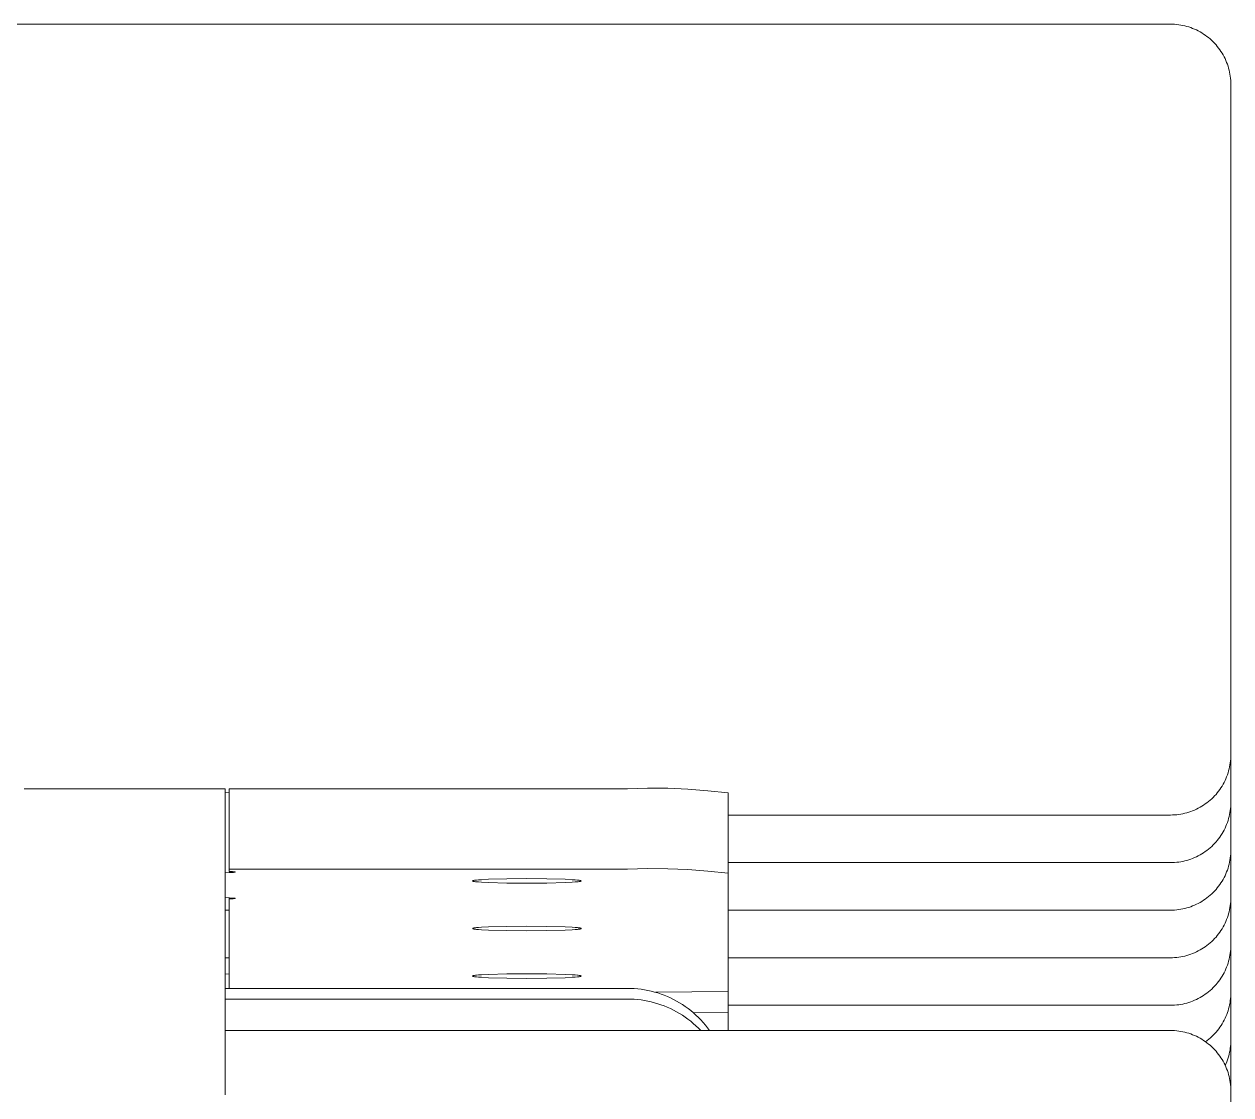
# Model space of a CAD drawing. Header units: millimetres. Extents: x -213 to 4577, y -424 to 2634.
# Drawn here: x 1879.2 to 1939.2, y 2581 to 2634.2 of the extents above; entities that cross this region are included whole.
import ezdxf

# ---------------------------------------------------------------- set-up
doc = ezdxf.new("R2010")
doc.units = ezdxf.units.MM
doc.layers.add('ZANO_R', color=7, linetype='Continuous', lineweight=0)

msp = doc.modelspace()

# ---------------------------------------------------------------- linework, layer by layer
at = {"layer": 'ZANO_R'}
for p, q in [((142.172, 2634.215), (1936.172, 2634.215)), ((1936.172, 2634.215), (1936.274, 2634.213)), ((1936.274, 2634.213), (1936.377, 2634.208)), ((1936.377, 2634.208), (1936.479, 2634.199)), ((1936.479, 2634.199), (1936.58, 2634.187)), ((1936.58, 2634.187), (1936.682, 2634.171)), ((1936.682, 2634.171), (1936.782, 2634.152)), ((1936.782, 2634.152), (1936.882, 2634.129)), ((1936.882, 2634.129), (1936.981, 2634.103)), ((1936.981, 2634.103), (1937.079, 2634.074)), ((1937.079, 2634.074), (1937.176, 2634.041)), ((1937.176, 2634.041), (1937.272, 2634.005)), ((1937.272, 2634.005), (1937.367, 2633.966)), ((1937.367, 2633.966), (1937.46, 2633.924)), ((1937.46, 2633.924), (1937.552, 2633.878)), ((1937.552, 2633.878), (1937.642, 2633.83)), ((1937.642, 2633.83), (1937.731, 2633.778)), ((1937.731, 2633.778), (1937.817, 2633.723)), ((1937.817, 2633.723), (1937.902, 2633.665)), ((1937.902, 2633.665), (1937.985, 2633.605)), ((1937.985, 2633.605), (1938.065, 2633.542)), ((1938.065, 2633.542), (1938.143, 2633.476)), ((1938.143, 2633.476), (1938.219, 2633.407)), ((1938.219, 2633.407), (1938.293, 2633.336)), ((1938.293, 2633.336), (1938.364, 2633.262)), ((1938.364, 2633.262), (1938.433, 2633.186)), ((1938.433, 2633.186), (1938.499, 2633.108)), ((1938.499, 2633.108), (1938.562, 2633.027)), ((1938.562, 2633.027), (1938.623, 2632.945)), ((1938.623, 2632.945), (1938.68, 2632.86)), ((1938.68, 2632.86), (1938.735, 2632.773)), ((1938.735, 2632.773), (1938.787, 2632.685)), ((1938.787, 2632.685), (1938.835, 2632.595)), ((1938.835, 2632.595), (1938.881, 2632.503)), ((1938.881, 2632.503), (1938.923, 2632.41)), ((1938.923, 2632.41), (1938.963, 2632.315)), ((1938.963, 2632.315), (1938.999, 2632.219)), ((1938.999, 2632.219), (1939.031, 2632.122)), ((1939.031, 2632.122), (1939.061, 2632.024)), ((1939.061, 2632.024), (1939.087, 2631.925)), ((1939.087, 2631.925), (1939.109, 2631.825)), ((1939.109, 2631.825), (1939.128, 2631.724)), ((1939.128, 2631.724), (1939.144, 2631.623)), ((1939.144, 2631.623), (1939.156, 2631.521)), ((1939.156, 2631.521), (1939.165, 2631.419)), ((1939.165, 2631.419), (1939.17, 2631.317)), ((1939.17, 2631.317), (1939.172, 2631.215)), ((1939.172, 2599.243), (1939.172, 2631.215)), ((1939.172, 2597.892), (1939.172, 2599.243)), ((1939.17, 2597.789), (1939.165, 2597.687)), ((1939.172, 2597.892), (1939.17, 2597.789)), ((1939.172, 2596.878), (1939.172, 2597.892)), ((1939.087, 2597.182), (1939.061, 2597.082)), ((1939.109, 2597.281), (1939.087, 2597.182)), ((1939.128, 2597.382), (1939.109, 2597.281)), ((1939.144, 2597.483), (1939.128, 2597.382)), ((1939.156, 2597.585), (1939.144, 2597.483)), ((1939.165, 2597.687), (1939.156, 2597.585)), ((1938.881, 2596.603), (1938.835, 2596.512)), ((1938.923, 2596.697), (1938.881, 2596.603)), ((1938.963, 2596.791), (1938.923, 2596.697)), ((1938.999, 2596.887), (1938.963, 2596.791)), ((1939.031, 2596.984), (1938.999, 2596.887)), ((1939.061, 2597.082), (1939.031, 2596.984)), ((1939.172, 2595.527), (1939.172, 2596.878)), ((1879.172, 2596.199), (1889.172, 2596.199)), ((1889.172, 2596.199), (1889.172, 2583.594)), ((1889.372, 2596.026), (1889.172, 2596.02)), ((1909.172, 2596.203), (1889.372, 2596.203)), ((1889.372, 2596.203), (1889.372, 2592.207)), ((1910.174, 2596.229), (1909.172, 2596.203)), ((1911.176, 2596.22), (1910.174, 2596.229)), ((1912.177, 2596.178), (1911.176, 2596.22)), ((1913.176, 2596.102), (1912.177, 2596.178)), ((1914.172, 2595.992), (1913.176, 2596.102)), ((1914.172, 2591.996), (1914.172, 2595.992)), ((1938.499, 2595.999), (1938.433, 2595.92)), ((1938.562, 2596.079), (1938.499, 2595.999)), ((1938.623, 2596.162), (1938.562, 2596.079)), ((1938.68, 2596.246), (1938.623, 2596.162)), ((1938.735, 2596.333), (1938.68, 2596.246)), ((1938.787, 2596.421), (1938.735, 2596.333)), ((1938.835, 2596.512), (1938.787, 2596.421)), ((1937.817, 2595.383), (1937.731, 2595.329)), ((1937.902, 2595.441), (1937.817, 2595.383)), ((1937.985, 2595.501), (1937.902, 2595.441)), ((1938.065, 2595.565), (1937.985, 2595.501)), ((1938.143, 2595.631), (1938.065, 2595.565)), ((1938.219, 2595.699), (1938.143, 2595.631)), ((1938.293, 2595.77), (1938.219, 2595.699)), ((1938.364, 2595.844), (1938.293, 2595.77)), ((1938.433, 2595.92), (1938.364, 2595.844)), ((1939.17, 2595.425), (1939.165, 2595.322)), ((1939.172, 2595.527), (1939.17, 2595.425)), ((1939.172, 2594.514), (1939.172, 2595.527)), ((1936.172, 2594.892), (1914.172, 2594.892)), ((1936.274, 2594.894), (1936.172, 2594.892)), ((1936.377, 2594.899), (1936.274, 2594.894)), ((1936.479, 2594.908), (1936.377, 2594.899)), ((1936.58, 2594.92), (1936.479, 2594.908)), ((1936.682, 2594.935), (1936.58, 2594.92)), ((1936.782, 2594.955), (1936.682, 2594.935)), ((1936.882, 2594.977), (1936.782, 2594.955)), ((1936.981, 2595.003), (1936.882, 2594.977)), ((1937.079, 2595.032), (1936.981, 2595.003)), ((1937.176, 2595.065), (1937.079, 2595.032)), ((1937.272, 2595.101), (1937.176, 2595.065)), ((1937.367, 2595.14), (1937.272, 2595.101)), ((1937.46, 2595.183), (1937.367, 2595.14)), ((1937.552, 2595.228), (1937.46, 2595.183)), ((1937.642, 2595.277), (1937.552, 2595.228)), ((1937.731, 2595.329), (1937.642, 2595.277)), ((1939.087, 2594.817), (1939.061, 2594.718)), ((1939.109, 2594.917), (1939.087, 2594.817)), ((1939.128, 2595.017), (1939.109, 2594.917)), ((1939.144, 2595.119), (1939.128, 2595.017)), ((1939.156, 2595.22), (1939.144, 2595.119)), ((1939.165, 2595.322), (1939.156, 2595.22)), ((1938.835, 2594.147), (1938.787, 2594.057)), ((1938.881, 2594.239), (1938.835, 2594.147)), ((1938.923, 2594.332), (1938.881, 2594.239)), ((1938.963, 2594.426), (1938.923, 2594.332)), ((1938.999, 2594.522), (1938.963, 2594.426)), ((1939.031, 2594.62), (1938.999, 2594.522)), ((1939.061, 2594.718), (1939.031, 2594.62)), ((1939.172, 2593.162), (1939.172, 2594.514)), ((1938.433, 2593.555), (1938.364, 2593.479)), ((1938.499, 2593.634), (1938.433, 2593.555)), ((1938.562, 2593.714), (1938.499, 2593.634)), ((1938.623, 2593.797), (1938.562, 2593.714)), ((1938.68, 2593.882), (1938.623, 2593.797)), ((1938.735, 2593.968), (1938.68, 2593.882)), ((1938.787, 2594.057), (1938.735, 2593.968)), ((1937.731, 2592.964), (1937.642, 2592.912)), ((1937.817, 2593.019), (1937.731, 2592.964)), ((1937.902, 2593.076), (1937.817, 2593.019)), ((1937.985, 2593.137), (1937.902, 2593.076)), ((1938.065, 2593.2), (1937.985, 2593.137)), ((1938.143, 2593.266), (1938.065, 2593.2)), ((1938.219, 2593.335), (1938.143, 2593.266)), ((1938.293, 2593.406), (1938.219, 2593.335)), ((1938.364, 2593.479), (1938.293, 2593.406)), ((1939.165, 2592.958), (1939.156, 2592.856)), ((1939.17, 2593.06), (1939.165, 2592.958)), ((1939.172, 2593.162), (1939.17, 2593.06)), ((1939.172, 2592.149), (1939.172, 2593.162)), ((1936.172, 2592.527), (1914.172, 2592.527)), ((1936.274, 2592.529), (1936.172, 2592.527)), ((1936.377, 2592.534), (1936.274, 2592.529)), ((1936.479, 2592.543), (1936.377, 2592.534)), ((1936.58, 2592.555), (1936.479, 2592.543)), ((1936.682, 2592.571), (1936.58, 2592.555)), ((1936.782, 2592.59), (1936.682, 2592.571)), ((1936.882, 2592.612), (1936.782, 2592.59)), ((1936.981, 2592.638), (1936.882, 2592.612)), ((1937.079, 2592.668), (1936.981, 2592.638)), ((1937.176, 2592.7), (1937.079, 2592.668)), ((1937.272, 2592.736), (1937.176, 2592.7)), ((1937.367, 2592.775), (1937.272, 2592.736)), ((1937.46, 2592.818), (1937.367, 2592.775)), ((1937.552, 2592.863), (1937.46, 2592.818)), ((1937.642, 2592.912), (1937.552, 2592.863)), ((1939.061, 2592.353), (1939.031, 2592.255)), ((1939.087, 2592.452), (1939.061, 2592.353)), ((1939.109, 2592.552), (1939.087, 2592.452)), ((1939.128, 2592.653), (1939.109, 2592.552)), ((1939.144, 2592.754), (1939.128, 2592.653)), ((1939.156, 2592.856), (1939.144, 2592.754)), ((1889.372, 2592.03), (1889.172, 2592.023)), ((1909.172, 2592.207), (1889.372, 2592.207)), ((1889.372, 2592.207), (1889.372, 2592.089)), ((1889.372, 2592.089), (1889.539, 2592.08)), ((1889.539, 2592.039), (1889.372, 2592.03)), ((1889.539, 2592.08), (1889.582, 2592.076)), ((1889.582, 2592.043), (1889.539, 2592.039)), ((1889.582, 2592.076), (1889.618, 2592.072)), ((1889.618, 2592.047), (1889.582, 2592.043)), ((1889.618, 2592.072), (1889.632, 2592.07)), ((1889.632, 2592.049), (1889.618, 2592.047)), ((1889.632, 2592.07), (1889.638, 2592.069)), ((1889.638, 2592.05), (1889.632, 2592.049)), ((1889.638, 2592.069), (1889.644, 2592.068)), ((1889.644, 2592.051), (1889.638, 2592.05)), ((1889.644, 2592.068), (1889.648, 2592.067)), ((1889.648, 2592.052), (1889.644, 2592.051)), ((1889.648, 2592.067), (1889.651, 2592.067)), ((1889.651, 2592.052), (1889.648, 2592.052)), ((1889.651, 2592.067), (1889.653, 2592.066)), ((1889.653, 2592.053), (1889.651, 2592.052)), ((1889.653, 2592.066), (1889.655, 2592.065)), ((1889.655, 2592.054), (1889.653, 2592.053)), ((1889.655, 2592.065), (1889.656, 2592.065)), ((1889.656, 2592.054), (1889.655, 2592.054)), ((1889.656, 2592.065), (1889.658, 2592.064)), ((1889.658, 2592.055), (1889.656, 2592.054)), ((1889.658, 2592.064), (1889.659, 2592.064)), ((1889.659, 2592.055), (1889.658, 2592.055)), ((1889.659, 2592.064), (1889.659, 2592.064)), ((1889.659, 2592.064), (1889.66, 2592.064)), ((1889.66, 2592.055), (1889.659, 2592.055)), ((1889.659, 2592.055), (1889.659, 2592.055)), ((1889.66, 2592.064), (1889.661, 2592.063)), ((1889.661, 2592.056), (1889.66, 2592.055)), ((1889.661, 2592.063), (1889.661, 2592.063)), ((1889.661, 2592.063), (1889.662, 2592.063)), ((1889.662, 2592.056), (1889.661, 2592.056)), ((1889.661, 2592.056), (1889.661, 2592.056)), ((1889.662, 2592.063), (1889.662, 2592.063)), ((1889.662, 2592.063), (1889.663, 2592.062)), ((1889.663, 2592.057), (1889.662, 2592.057)), ((1889.662, 2592.057), (1889.662, 2592.056)), ((1889.663, 2592.062), (1889.663, 2592.062)), ((1889.663, 2592.062), (1889.663, 2592.062)), ((1889.663, 2592.062), (1889.664, 2592.061)), ((1889.664, 2592.058), (1889.663, 2592.057)), ((1889.663, 2592.057), (1889.663, 2592.057)), ((1889.663, 2592.057), (1889.663, 2592.057)), ((1889.664, 2592.061), (1889.664, 2592.061)), ((1889.664, 2592.061), (1889.664, 2592.061)), ((1889.664, 2592.061), (1889.664, 2592.061)), ((1889.664, 2592.061), (1889.665, 2592.06)), ((1889.665, 2592.059), (1889.664, 2592.058)), ((1889.664, 2592.058), (1889.664, 2592.058)), ((1889.664, 2592.058), (1889.664, 2592.058)), ((1889.664, 2592.058), (1889.664, 2592.058)), ((1889.665, 2592.06), (1889.665, 2592.06)), ((1889.665, 2592.06), (1889.665, 2592.06)), ((1889.665, 2592.06), (1889.665, 2592.06)), ((1889.665, 2592.06), (1889.665, 2592.059)), ((1889.665, 2592.059), (1889.665, 2592.059)), ((1889.665, 2592.059), (1889.665, 2592.059)), ((1910.174, 2592.232), (1909.172, 2592.207)), ((1911.176, 2592.224), (1910.174, 2592.232)), ((1912.177, 2592.181), (1911.176, 2592.224)), ((1913.176, 2592.105), (1912.177, 2592.181)), ((1914.172, 2591.996), (1913.176, 2592.105)), ((1914.172, 2586.115), (1914.172, 2591.996)), ((1938.835, 2591.782), (1938.787, 2591.692)), ((1938.881, 2591.874), (1938.835, 2591.782)), ((1938.923, 2591.967), (1938.881, 2591.874)), ((1938.963, 2592.062), (1938.923, 2591.967)), ((1938.999, 2592.158), (1938.963, 2592.062)), ((1939.031, 2592.255), (1938.999, 2592.158)), ((1939.172, 2590.798), (1939.172, 2592.149)), ((1901.472, 2591.617), (1901.472, 2591.618)), ((1901.472, 2591.618), (1901.473, 2591.618)), ((1901.472, 2591.616), (1901.472, 2591.617)), ((1901.472, 2591.615), (1901.472, 2591.616)), ((1901.472, 2591.616), (1901.472, 2591.616)), ((1901.472, 2591.614), (1901.472, 2591.615)), ((1901.472, 2591.615), (1901.472, 2591.615)), ((1901.473, 2591.613), (1901.472, 2591.614)), ((1901.473, 2591.619), (1901.473, 2591.62)), ((1901.473, 2591.62), (1901.474, 2591.62)), ((1901.473, 2591.618), (1901.473, 2591.619)), ((1901.473, 2591.612), (1901.473, 2591.613)), ((1901.473, 2591.613), (1901.473, 2591.613)), ((1901.474, 2591.611), (1901.473, 2591.612)), ((1901.474, 2591.62), (1901.475, 2591.621)), ((1901.475, 2591.611), (1901.474, 2591.611)), ((1901.475, 2591.621), (1901.475, 2591.622)), ((1901.475, 2591.622), (1901.476, 2591.622)), ((1901.475, 2591.61), (1901.475, 2591.611)), ((1901.476, 2591.609), (1901.475, 2591.61)), ((1901.476, 2591.622), (1901.477, 2591.623)), ((1901.477, 2591.609), (1901.476, 2591.609)), ((1901.477, 2591.623), (1901.478, 2591.623)), ((1901.478, 2591.608), (1901.477, 2591.609)), ((1901.478, 2591.623), (1901.479, 2591.624)), ((1901.479, 2591.608), (1901.478, 2591.608)), ((1901.479, 2591.624), (1901.48, 2591.625)), ((1901.48, 2591.607), (1901.479, 2591.608)), ((1901.48, 2591.625), (1901.481, 2591.625)), ((1901.481, 2591.606), (1901.48, 2591.607)), ((1901.481, 2591.625), (1901.483, 2591.626)), ((1901.483, 2591.606), (1901.481, 2591.606)), ((1901.483, 2591.626), (1901.484, 2591.627)), ((1901.484, 2591.605), (1901.483, 2591.606)), ((1901.484, 2591.627), (1901.486, 2591.627)), ((1901.486, 2591.604), (1901.484, 2591.605)), ((1901.486, 2591.627), (1901.487, 2591.628)), ((1901.487, 2591.604), (1901.486, 2591.604)), ((1901.487, 2591.628), (1901.489, 2591.629)), ((1901.489, 2591.603), (1901.487, 2591.604)), ((1901.489, 2591.629), (1901.493, 2591.63)), ((1901.493, 2591.602), (1901.489, 2591.603)), ((1901.493, 2591.63), (1901.497, 2591.631)), ((1901.497, 2591.6), (1901.493, 2591.602)), ((1901.497, 2591.631), (1901.501, 2591.633)), ((1901.501, 2591.599), (1901.497, 2591.6)), ((1901.501, 2591.633), (1901.506, 2591.634)), ((1901.506, 2591.598), (1901.501, 2591.599)), ((1901.506, 2591.634), (1901.517, 2591.637)), ((1901.517, 2591.595), (1901.506, 2591.598)), ((1901.517, 2591.637), (1901.529, 2591.639)), ((1901.529, 2591.592), (1901.517, 2591.595)), ((1901.529, 2591.639), (1901.543, 2591.642)), ((1901.543, 2591.59), (1901.529, 2591.592)), ((1901.543, 2591.642), (1901.576, 2591.647)), ((1901.576, 2591.584), (1901.543, 2591.59)), ((1901.576, 2591.647), (1901.615, 2591.653)), ((1901.615, 2591.579), (1901.576, 2591.584)), ((1901.615, 2591.653), (1901.661, 2591.658)), ((1901.661, 2591.574), (1901.615, 2591.579)), ((1901.661, 2591.658), (1901.773, 2591.668)), ((1901.773, 2591.563), (1901.661, 2591.574)), ((1901.773, 2591.668), (1901.912, 2591.678)), ((1901.912, 2591.553), (1901.773, 2591.563)), ((1901.912, 2591.678), (1902.263, 2591.696)), ((1902.263, 2591.535), (1901.912, 2591.553)), ((1902.263, 2591.696), (1903.178, 2591.722)), ((1903.178, 2591.51), (1902.263, 2591.535)), ((1903.178, 2591.722), (1904.172, 2591.73)), ((1904.172, 2591.502), (1903.178, 2591.51)), ((1904.172, 2591.73), (1905.166, 2591.722)), ((1905.166, 2591.51), (1904.172, 2591.502)), ((1905.166, 2591.722), (1906.081, 2591.696)), ((1906.081, 2591.535), (1905.166, 2591.51)), ((1906.081, 2591.696), (1906.432, 2591.678)), ((1906.432, 2591.553), (1906.081, 2591.535)), ((1906.432, 2591.678), (1906.57, 2591.668)), ((1906.57, 2591.563), (1906.432, 2591.553)), ((1906.57, 2591.668), (1906.682, 2591.658)), ((1906.682, 2591.574), (1906.57, 2591.563)), ((1906.682, 2591.658), (1906.728, 2591.653)), ((1906.728, 2591.579), (1906.682, 2591.574)), ((1906.728, 2591.653), (1906.768, 2591.647)), ((1906.768, 2591.584), (1906.728, 2591.579)), ((1906.768, 2591.647), (1906.8, 2591.642)), ((1906.8, 2591.59), (1906.768, 2591.584)), ((1906.8, 2591.642), (1906.814, 2591.639)), ((1906.814, 2591.592), (1906.8, 2591.59)), ((1906.814, 2591.639), (1906.827, 2591.637)), ((1906.827, 2591.595), (1906.814, 2591.592)), ((1906.827, 2591.637), (1906.838, 2591.634)), ((1906.838, 2591.598), (1906.827, 2591.595)), ((1906.838, 2591.634), (1906.842, 2591.633)), ((1906.842, 2591.599), (1906.838, 2591.598)), ((1906.842, 2591.633), (1906.847, 2591.631)), ((1906.847, 2591.6), (1906.842, 2591.599)), ((1906.847, 2591.631), (1906.851, 2591.63)), ((1906.851, 2591.602), (1906.847, 2591.6)), ((1906.851, 2591.63), (1906.855, 2591.629)), ((1906.855, 2591.603), (1906.851, 2591.602)), ((1906.855, 2591.629), (1906.856, 2591.628)), ((1906.856, 2591.604), (1906.855, 2591.603)), ((1906.856, 2591.628), (1906.858, 2591.627)), ((1906.858, 2591.604), (1906.856, 2591.604)), ((1906.858, 2591.627), (1906.859, 2591.627)), ((1906.859, 2591.605), (1906.858, 2591.604)), ((1906.859, 2591.627), (1906.861, 2591.626)), ((1906.861, 2591.606), (1906.859, 2591.605)), ((1906.861, 2591.626), (1906.862, 2591.625)), ((1906.862, 2591.606), (1906.861, 2591.606)), ((1906.862, 2591.625), (1906.864, 2591.625)), ((1906.864, 2591.607), (1906.862, 2591.606)), ((1906.864, 2591.625), (1906.865, 2591.624)), ((1906.865, 2591.608), (1906.864, 2591.607)), ((1906.865, 2591.624), (1906.866, 2591.623)), ((1906.866, 2591.608), (1906.865, 2591.608)), ((1906.866, 2591.623), (1906.867, 2591.623)), ((1906.867, 2591.609), (1906.866, 2591.608)), ((1906.867, 2591.623), (1906.868, 2591.622)), ((1906.868, 2591.609), (1906.867, 2591.609)), ((1906.868, 2591.622), (1906.868, 2591.622)), ((1906.868, 2591.622), (1906.869, 2591.621)), ((1906.869, 2591.611), (1906.868, 2591.61)), ((1906.868, 2591.61), (1906.868, 2591.609)), ((1906.869, 2591.621), (1906.87, 2591.62)), ((1906.87, 2591.611), (1906.869, 2591.611)), ((1906.87, 2591.62), (1906.87, 2591.62)), ((1906.87, 2591.62), (1906.871, 2591.619)), ((1906.871, 2591.613), (1906.87, 2591.612)), ((1906.87, 2591.612), (1906.87, 2591.611)), ((1906.871, 2591.619), (1906.871, 2591.618)), ((1906.871, 2591.618), (1906.871, 2591.618)), ((1906.871, 2591.618), (1906.872, 2591.617)), ((1906.872, 2591.615), (1906.871, 2591.614)), ((1906.871, 2591.614), (1906.871, 2591.613)), ((1906.871, 2591.613), (1906.871, 2591.613)), ((1906.872, 2591.617), (1906.872, 2591.616)), ((1906.872, 2591.616), (1906.872, 2591.616)), ((1906.872, 2591.616), (1906.872, 2591.615)), ((1906.872, 2591.615), (1906.872, 2591.615)), ((1938.433, 2591.191), (1938.364, 2591.115)), ((1938.499, 2591.269), (1938.433, 2591.191)), ((1938.562, 2591.35), (1938.499, 2591.269)), ((1938.623, 2591.432), (1938.562, 2591.35)), ((1938.68, 2591.517), (1938.623, 2591.432)), ((1938.735, 2591.604), (1938.68, 2591.517)), ((1938.787, 2591.692), (1938.735, 2591.604)), ((1889.172, 2590.786), (1889.38, 2590.78)), ((1889.372, 2590.72), (1889.372, 2590.78)), ((1889.465, 2590.725), (1889.372, 2590.72)), ((1889.372, 2590.72), (1889.372, 2586.275)), ((1889.38, 2590.78), (1889.589, 2590.766)), ((1889.544, 2590.73), (1889.465, 2590.725)), ((1889.577, 2590.733), (1889.544, 2590.73)), ((1889.605, 2590.735), (1889.577, 2590.733)), ((1889.589, 2590.766), (1889.613, 2590.763)), ((1889.628, 2590.739), (1889.605, 2590.735)), ((1889.613, 2590.763), (1889.624, 2590.762)), ((1889.624, 2590.762), (1889.633, 2590.76)), ((1889.637, 2590.74), (1889.628, 2590.739)), ((1889.633, 2590.76), (1889.642, 2590.759)), ((1889.646, 2590.742), (1889.637, 2590.74)), ((1889.642, 2590.759), (1889.645, 2590.758)), ((1889.645, 2590.758), (1889.649, 2590.757)), ((1889.649, 2590.742), (1889.646, 2590.742)), ((1889.649, 2590.757), (1889.652, 2590.757)), ((1889.652, 2590.743), (1889.649, 2590.742)), ((1889.652, 2590.757), (1889.655, 2590.756)), ((1889.655, 2590.744), (1889.652, 2590.743)), ((1889.655, 2590.756), (1889.656, 2590.755)), ((1889.656, 2590.744), (1889.655, 2590.744)), ((1889.656, 2590.755), (1889.657, 2590.755)), ((1889.657, 2590.745), (1889.656, 2590.744)), ((1889.657, 2590.755), (1889.658, 2590.755)), ((1889.659, 2590.745), (1889.657, 2590.745)), ((1889.658, 2590.755), (1889.659, 2590.754)), ((1889.659, 2590.754), (1889.66, 2590.754)), ((1889.66, 2590.746), (1889.659, 2590.745)), ((1889.66, 2590.754), (1889.661, 2590.754)), ((1889.661, 2590.746), (1889.66, 2590.746)), ((1889.66, 2590.746), (1889.66, 2590.746)), ((1889.66, 2590.746), (1889.66, 2590.746)), ((1889.661, 2590.754), (1889.661, 2590.753)), ((1889.661, 2590.753), (1889.661, 2590.753)), ((1889.661, 2590.753), (1889.662, 2590.753)), ((1889.662, 2590.747), (1889.661, 2590.746)), ((1889.661, 2590.746), (1889.661, 2590.746)), ((1889.662, 2590.753), (1889.662, 2590.753)), ((1889.662, 2590.753), (1889.662, 2590.753)), ((1889.662, 2590.753), (1889.663, 2590.753)), ((1889.663, 2590.747), (1889.662, 2590.747)), ((1889.662, 2590.747), (1889.662, 2590.747)), ((1889.662, 2590.747), (1889.662, 2590.747)), ((1889.663, 2590.753), (1889.663, 2590.752)), ((1889.663, 2590.752), (1889.663, 2590.752)), ((1889.663, 2590.752), (1889.664, 2590.752)), ((1889.664, 2590.748), (1889.663, 2590.748)), ((1889.663, 2590.748), (1889.663, 2590.748)), ((1889.663, 2590.748), (1889.663, 2590.747)), ((1889.663, 2590.747), (1889.663, 2590.747)), ((1889.664, 2590.752), (1889.664, 2590.752)), ((1889.664, 2590.752), (1889.664, 2590.752)), ((1889.664, 2590.752), (1889.664, 2590.751)), ((1889.664, 2590.751), (1889.664, 2590.751)), ((1889.664, 2590.751), (1889.664, 2590.751)), ((1889.664, 2590.751), (1889.665, 2590.751)), ((1889.665, 2590.749), (1889.664, 2590.749)), ((1889.664, 2590.749), (1889.664, 2590.749)), ((1889.664, 2590.749), (1889.664, 2590.749)), ((1889.664, 2590.749), (1889.664, 2590.748)), ((1889.664, 2590.748), (1889.664, 2590.748)), ((1889.664, 2590.748), (1889.664, 2590.748)), ((1889.665, 2590.751), (1889.665, 2590.751)), ((1889.665, 2590.751), (1889.665, 2590.75)), ((1889.665, 2590.75), (1889.665, 2590.75)), ((1889.665, 2590.75), (1889.665, 2590.75)), ((1889.665, 2590.75), (1889.665, 2590.75)), ((1889.665, 2590.75), (1889.665, 2590.75)), ((1889.665, 2590.75), (1889.665, 2590.749)), ((1889.665, 2590.749), (1889.665, 2590.749)), ((1937.642, 2590.547), (1937.552, 2590.499)), ((1937.731, 2590.599), (1937.642, 2590.547)), ((1937.817, 2590.654), (1937.731, 2590.599)), ((1937.902, 2590.711), (1937.817, 2590.654)), ((1937.985, 2590.772), (1937.902, 2590.711)), ((1938.065, 2590.835), (1937.985, 2590.772)), ((1938.143, 2590.901), (1938.065, 2590.835)), ((1938.219, 2590.97), (1938.143, 2590.901)), ((1938.293, 2591.041), (1938.219, 2590.97)), ((1938.364, 2591.115), (1938.293, 2591.041)), ((1939.165, 2590.593), (1939.156, 2590.491)), ((1939.17, 2590.695), (1939.165, 2590.593)), ((1939.172, 2590.798), (1939.17, 2590.695)), ((1939.172, 2589.784), (1939.172, 2590.798)), ((1889.372, 2590.162), (1889.172, 2590.162)), ((1936.172, 2590.162), (1914.172, 2590.162)), ((1936.274, 2590.164), (1936.172, 2590.162)), ((1936.377, 2590.169), (1936.274, 2590.164)), ((1936.479, 2590.178), (1936.377, 2590.169)), ((1936.58, 2590.19), (1936.479, 2590.178)), ((1936.682, 2590.206), (1936.58, 2590.19)), ((1936.782, 2590.225), (1936.682, 2590.206)), ((1936.882, 2590.248), (1936.782, 2590.225)), ((1936.981, 2590.274), (1936.882, 2590.248)), ((1937.079, 2590.303), (1936.981, 2590.274)), ((1937.176, 2590.336), (1937.079, 2590.303)), ((1937.272, 2590.371), (1937.176, 2590.336)), ((1937.367, 2590.411), (1937.272, 2590.371)), ((1937.46, 2590.453), (1937.367, 2590.411)), ((1937.552, 2590.499), (1937.46, 2590.453)), ((1939.061, 2589.988), (1939.031, 2589.89)), ((1939.087, 2590.087), (1939.061, 2589.988)), ((1939.109, 2590.187), (1939.087, 2590.087)), ((1939.128, 2590.288), (1939.109, 2590.187)), ((1939.144, 2590.389), (1939.128, 2590.288)), ((1939.156, 2590.491), (1939.144, 2590.389)), ((1902.263, 2589.332), (1903.178, 2589.357)), ((1903.178, 2589.357), (1904.172, 2589.365)), ((1904.172, 2589.365), (1905.166, 2589.357)), ((1905.166, 2589.357), (1906.081, 2589.332)), ((1938.835, 2589.417), (1938.787, 2589.327)), ((1938.881, 2589.509), (1938.835, 2589.417)), ((1938.923, 2589.602), (1938.881, 2589.509)), ((1938.963, 2589.697), (1938.923, 2589.602)), ((1938.999, 2589.793), (1938.963, 2589.697)), ((1939.031, 2589.89), (1938.999, 2589.793)), ((1939.172, 2588.433), (1939.172, 2589.784)), ((1901.472, 2589.253), (1901.473, 2589.254)), ((1901.472, 2589.252), (1901.472, 2589.253)), ((1901.472, 2589.251), (1901.472, 2589.252)), ((1901.472, 2589.252), (1901.472, 2589.252)), ((1901.472, 2589.25), (1901.472, 2589.251)), ((1901.472, 2589.249), (1901.472, 2589.25)), ((1901.472, 2589.25), (1901.472, 2589.25)), ((1901.473, 2589.249), (1901.472, 2589.249)), ((1901.473, 2589.255), (1901.474, 2589.256)), ((1901.473, 2589.254), (1901.473, 2589.255)), ((1901.473, 2589.254), (1901.473, 2589.254)), ((1901.473, 2589.248), (1901.473, 2589.249)), ((1901.473, 2589.247), (1901.473, 2589.248)), ((1901.474, 2589.247), (1901.473, 2589.247)), ((1901.474, 2589.256), (1901.475, 2589.256)), ((1901.475, 2589.246), (1901.474, 2589.247)), ((1901.475, 2589.256), (1901.475, 2589.257)), ((1901.475, 2589.257), (1901.476, 2589.257)), ((1901.475, 2589.245), (1901.475, 2589.246)), ((1901.476, 2589.245), (1901.475, 2589.245)), ((1901.476, 2589.257), (1901.477, 2589.258)), ((1901.477, 2589.244), (1901.476, 2589.245)), ((1901.477, 2589.258), (1901.478, 2589.259)), ((1901.478, 2589.243), (1901.477, 2589.244)), ((1901.478, 2589.259), (1901.479, 2589.259)), ((1901.479, 2589.243), (1901.478, 2589.243)), ((1901.479, 2589.259), (1901.48, 2589.26)), ((1901.48, 2589.242), (1901.479, 2589.243)), ((1901.48, 2589.26), (1901.481, 2589.261)), ((1901.481, 2589.241), (1901.48, 2589.242)), ((1901.481, 2589.261), (1901.483, 2589.261)), ((1901.483, 2589.241), (1901.481, 2589.241)), ((1901.483, 2589.261), (1901.484, 2589.262)), ((1901.484, 2589.24), (1901.483, 2589.241)), ((1901.484, 2589.262), (1901.486, 2589.263)), ((1901.486, 2589.24), (1901.484, 2589.24)), ((1901.486, 2589.263), (1901.487, 2589.263)), ((1901.487, 2589.239), (1901.486, 2589.24)), ((1901.487, 2589.263), (1901.489, 2589.264)), ((1901.489, 2589.238), (1901.487, 2589.239)), ((1901.489, 2589.264), (1901.493, 2589.265)), ((1901.493, 2589.237), (1901.489, 2589.238)), ((1901.493, 2589.265), (1901.497, 2589.267)), ((1901.497, 2589.236), (1901.493, 2589.237)), ((1901.497, 2589.267), (1901.501, 2589.268)), ((1901.501, 2589.234), (1901.497, 2589.236)), ((1901.501, 2589.268), (1901.506, 2589.269)), ((1901.506, 2589.233), (1901.501, 2589.234)), ((1901.506, 2589.269), (1901.517, 2589.272)), ((1901.517, 2589.23), (1901.506, 2589.233)), ((1901.517, 2589.272), (1901.529, 2589.274)), ((1901.529, 2589.228), (1901.517, 2589.23)), ((1901.529, 2589.274), (1901.543, 2589.277)), ((1901.543, 2589.225), (1901.529, 2589.228)), ((1901.543, 2589.277), (1901.576, 2589.282)), ((1901.576, 2589.22), (1901.543, 2589.225)), ((1901.576, 2589.282), (1901.615, 2589.288)), ((1901.615, 2589.214), (1901.576, 2589.22)), ((1901.615, 2589.288), (1901.661, 2589.293)), ((1901.661, 2589.209), (1901.615, 2589.214)), ((1901.661, 2589.293), (1901.773, 2589.303)), ((1901.773, 2589.199), (1901.661, 2589.209)), ((1901.773, 2589.303), (1901.912, 2589.313)), ((1901.912, 2589.189), (1901.773, 2589.199)), ((1901.912, 2589.313), (1902.263, 2589.332)), ((1902.263, 2589.17), (1901.912, 2589.189)), ((1903.178, 2589.145), (1902.263, 2589.17)), ((1904.172, 2589.137), (1903.178, 2589.145)), ((1905.166, 2589.145), (1904.172, 2589.137)), ((1906.081, 2589.17), (1905.166, 2589.145)), ((1906.081, 2589.332), (1906.432, 2589.313)), ((1906.432, 2589.189), (1906.081, 2589.17)), ((1906.432, 2589.313), (1906.57, 2589.303)), ((1906.57, 2589.199), (1906.432, 2589.189)), ((1906.57, 2589.303), (1906.682, 2589.293)), ((1906.682, 2589.209), (1906.57, 2589.199)), ((1906.682, 2589.293), (1906.728, 2589.288)), ((1906.728, 2589.214), (1906.682, 2589.209)), ((1906.728, 2589.288), (1906.768, 2589.282)), ((1906.768, 2589.22), (1906.728, 2589.214)), ((1906.768, 2589.282), (1906.8, 2589.277)), ((1906.8, 2589.225), (1906.768, 2589.22)), ((1906.8, 2589.277), (1906.814, 2589.274)), ((1906.814, 2589.228), (1906.8, 2589.225)), ((1906.814, 2589.274), (1906.827, 2589.272)), ((1906.827, 2589.23), (1906.814, 2589.228)), ((1906.827, 2589.272), (1906.838, 2589.269)), ((1906.838, 2589.233), (1906.827, 2589.23)), ((1906.838, 2589.269), (1906.842, 2589.268)), ((1906.842, 2589.234), (1906.838, 2589.233)), ((1906.842, 2589.268), (1906.847, 2589.267)), ((1906.847, 2589.236), (1906.842, 2589.234)), ((1906.847, 2589.267), (1906.851, 2589.265)), ((1906.851, 2589.237), (1906.847, 2589.236)), ((1906.851, 2589.265), (1906.855, 2589.264)), ((1906.855, 2589.238), (1906.851, 2589.237)), ((1906.855, 2589.264), (1906.856, 2589.263)), ((1906.856, 2589.239), (1906.855, 2589.238)), ((1906.856, 2589.263), (1906.858, 2589.263)), ((1906.858, 2589.24), (1906.856, 2589.239)), ((1906.858, 2589.263), (1906.859, 2589.262)), ((1906.859, 2589.24), (1906.858, 2589.24)), ((1906.859, 2589.262), (1906.861, 2589.261)), ((1906.861, 2589.241), (1906.859, 2589.24)), ((1906.861, 2589.261), (1906.862, 2589.261)), ((1906.862, 2589.241), (1906.861, 2589.241)), ((1906.862, 2589.261), (1906.864, 2589.26)), ((1906.864, 2589.242), (1906.862, 2589.241)), ((1906.864, 2589.26), (1906.865, 2589.259)), ((1906.865, 2589.243), (1906.864, 2589.242)), ((1906.865, 2589.259), (1906.866, 2589.259)), ((1906.866, 2589.243), (1906.865, 2589.243)), ((1906.866, 2589.259), (1906.867, 2589.258)), ((1906.867, 2589.244), (1906.866, 2589.243)), ((1906.867, 2589.258), (1906.868, 2589.257)), ((1906.868, 2589.245), (1906.867, 2589.244)), ((1906.868, 2589.257), (1906.868, 2589.257)), ((1906.868, 2589.257), (1906.869, 2589.256)), ((1906.869, 2589.246), (1906.868, 2589.245)), ((1906.868, 2589.245), (1906.868, 2589.245)), ((1906.869, 2589.256), (1906.87, 2589.256)), ((1906.87, 2589.247), (1906.869, 2589.246)), ((1906.87, 2589.256), (1906.87, 2589.255)), ((1906.87, 2589.255), (1906.871, 2589.254)), ((1906.871, 2589.248), (1906.87, 2589.247)), ((1906.87, 2589.247), (1906.87, 2589.247)), ((1906.871, 2589.254), (1906.871, 2589.254)), ((1906.871, 2589.254), (1906.871, 2589.253)), ((1906.871, 2589.253), (1906.872, 2589.252)), ((1906.872, 2589.25), (1906.871, 2589.249)), ((1906.871, 2589.249), (1906.871, 2589.249)), ((1906.871, 2589.249), (1906.871, 2589.248)), ((1906.872, 2589.252), (1906.872, 2589.252)), ((1906.872, 2589.252), (1906.872, 2589.251)), ((1906.872, 2589.251), (1906.872, 2589.25)), ((1906.872, 2589.25), (1906.872, 2589.25)), ((1938.364, 2588.75), (1938.293, 2588.676)), ((1938.433, 2588.826), (1938.364, 2588.75)), ((1938.499, 2588.904), (1938.433, 2588.826)), ((1938.562, 2588.985), (1938.499, 2588.904)), ((1938.623, 2589.068), (1938.562, 2588.985)), ((1938.68, 2589.152), (1938.623, 2589.068)), ((1938.735, 2589.239), (1938.68, 2589.152)), ((1938.787, 2589.327), (1938.735, 2589.239)), ((1937.642, 2588.183), (1937.552, 2588.134)), ((1937.731, 2588.234), (1937.642, 2588.183)), ((1937.817, 2588.289), (1937.731, 2588.234)), ((1937.902, 2588.347), (1937.817, 2588.289)), ((1937.985, 2588.407), (1937.902, 2588.347)), ((1938.065, 2588.47), (1937.985, 2588.407)), ((1938.143, 2588.536), (1938.065, 2588.47)), ((1938.219, 2588.605), (1938.143, 2588.536)), ((1938.293, 2588.676), (1938.219, 2588.605)), ((1939.165, 2588.228), (1939.156, 2588.126)), ((1939.17, 2588.33), (1939.165, 2588.228)), ((1939.172, 2588.433), (1939.17, 2588.33)), ((1939.172, 2587.419), (1939.172, 2588.433)), ((1889.372, 2587.798), (1889.172, 2587.798)), ((1936.172, 2587.798), (1914.172, 2587.798)), ((1936.274, 2587.799), (1936.172, 2587.798)), ((1936.377, 2587.805), (1936.274, 2587.799)), ((1936.479, 2587.813), (1936.377, 2587.805)), ((1936.58, 2587.826), (1936.479, 2587.813)), ((1936.682, 2587.841), (1936.58, 2587.826)), ((1936.782, 2587.86), (1936.682, 2587.841)), ((1936.882, 2587.883), (1936.782, 2587.86)), ((1936.981, 2587.909), (1936.882, 2587.883)), ((1937.079, 2587.938), (1936.981, 2587.909)), ((1937.176, 2587.971), (1937.079, 2587.938)), ((1937.272, 2588.007), (1937.176, 2587.971)), ((1937.367, 2588.046), (1937.272, 2588.007)), ((1937.46, 2588.088), (1937.367, 2588.046)), ((1937.552, 2588.134), (1937.46, 2588.088)), ((1939.061, 2587.623), (1939.031, 2587.525)), ((1939.087, 2587.723), (1939.061, 2587.623)), ((1939.109, 2587.822), (1939.087, 2587.723)), ((1939.128, 2587.923), (1939.109, 2587.822)), ((1939.144, 2588.024), (1939.128, 2587.923)), ((1939.156, 2588.126), (1939.144, 2588.024)), ((1889.372, 2586.989), (1889.172, 2586.983)), ((1901.773, 2586.939), (1901.912, 2586.949)), ((1901.912, 2586.949), (1902.263, 2586.967)), ((1902.263, 2586.967), (1903.178, 2586.992)), ((1903.178, 2586.992), (1904.172, 2587)), ((1904.172, 2587), (1905.166, 2586.992)), ((1905.166, 2586.992), (1906.081, 2586.967)), ((1906.081, 2586.967), (1906.432, 2586.949)), ((1906.432, 2586.949), (1906.57, 2586.939)), ((1938.787, 2586.963), (1938.735, 2586.874)), ((1938.835, 2587.053), (1938.787, 2586.963)), ((1938.881, 2587.144), (1938.835, 2587.053)), ((1938.923, 2587.238), (1938.881, 2587.144)), ((1938.963, 2587.332), (1938.923, 2587.238)), ((1938.999, 2587.428), (1938.963, 2587.332)), ((1939.031, 2587.525), (1938.999, 2587.428)), ((1939.172, 2586.068), (1939.172, 2587.419)), ((1901.472, 2586.888), (1901.473, 2586.889)), ((1901.472, 2586.887), (1901.472, 2586.888)), ((1901.472, 2586.888), (1901.472, 2586.888)), ((1901.472, 2586.886), (1901.472, 2586.887)), ((1901.472, 2586.885), (1901.472, 2586.886)), ((1901.472, 2586.886), (1901.472, 2586.886)), ((1901.472, 2586.884), (1901.472, 2586.885)), ((1901.473, 2586.884), (1901.472, 2586.884)), ((1901.473, 2586.89), (1901.474, 2586.891)), ((1901.473, 2586.889), (1901.473, 2586.89)), ((1901.473, 2586.89), (1901.473, 2586.89)), ((1901.473, 2586.883), (1901.473, 2586.884)), ((1901.474, 2586.882), (1901.473, 2586.883)), ((1901.473, 2586.883), (1901.473, 2586.883)), ((1901.474, 2586.891), (1901.475, 2586.891)), ((1901.475, 2586.881), (1901.474, 2586.882)), ((1901.475, 2586.892), (1901.476, 2586.893)), ((1901.475, 2586.891), (1901.475, 2586.892)), ((1901.476, 2586.88), (1901.475, 2586.881)), ((1901.475, 2586.881), (1901.475, 2586.881)), ((1901.476, 2586.893), (1901.477, 2586.893)), ((1901.477, 2586.879), (1901.476, 2586.88)), ((1901.477, 2586.893), (1901.478, 2586.894)), ((1901.478, 2586.879), (1901.477, 2586.879)), ((1901.478, 2586.894), (1901.479, 2586.895)), ((1901.479, 2586.878), (1901.478, 2586.879)), ((1901.479, 2586.895), (1901.48, 2586.895)), ((1901.48, 2586.877), (1901.479, 2586.878)), ((1901.48, 2586.895), (1901.481, 2586.896)), ((1901.481, 2586.877), (1901.48, 2586.877)), ((1901.481, 2586.896), (1901.483, 2586.897)), ((1901.483, 2586.876), (1901.481, 2586.877)), ((1901.483, 2586.897), (1901.484, 2586.897)), ((1901.484, 2586.875), (1901.483, 2586.876)), ((1901.484, 2586.897), (1901.486, 2586.898)), ((1901.486, 2586.875), (1901.484, 2586.875)), ((1901.486, 2586.898), (1901.487, 2586.899)), ((1901.487, 2586.874), (1901.486, 2586.875)), ((1901.487, 2586.899), (1901.489, 2586.899)), ((1901.489, 2586.873), (1901.487, 2586.874)), ((1901.489, 2586.899), (1901.493, 2586.901)), ((1901.493, 2586.872), (1901.489, 2586.873)), ((1901.493, 2586.901), (1901.497, 2586.902)), ((1901.497, 2586.871), (1901.493, 2586.872)), ((1901.497, 2586.902), (1901.501, 2586.903)), ((1901.501, 2586.87), (1901.497, 2586.871)), ((1901.501, 2586.903), (1901.506, 2586.904)), ((1901.506, 2586.868), (1901.501, 2586.87)), ((1901.506, 2586.904), (1901.517, 2586.907)), ((1901.517, 2586.866), (1901.506, 2586.868)), ((1901.517, 2586.907), (1901.529, 2586.91)), ((1901.529, 2586.863), (1901.517, 2586.866)), ((1901.529, 2586.91), (1901.543, 2586.912)), ((1901.543, 2586.86), (1901.529, 2586.863)), ((1901.543, 2586.912), (1901.576, 2586.918)), ((1901.576, 2586.855), (1901.543, 2586.86)), ((1901.576, 2586.918), (1901.615, 2586.923)), ((1901.615, 2586.85), (1901.576, 2586.855)), ((1901.615, 2586.923), (1901.661, 2586.928)), ((1901.661, 2586.844), (1901.615, 2586.85)), ((1901.661, 2586.928), (1901.773, 2586.939)), ((1901.773, 2586.834), (1901.661, 2586.844)), ((1901.912, 2586.824), (1901.773, 2586.834)), ((1902.263, 2586.806), (1901.912, 2586.824)), ((1903.178, 2586.78), (1902.263, 2586.806)), ((1904.172, 2586.772), (1903.178, 2586.78)), ((1905.166, 2586.78), (1904.172, 2586.772)), ((1906.081, 2586.806), (1905.166, 2586.78)), ((1906.432, 2586.824), (1906.081, 2586.806)), ((1906.57, 2586.834), (1906.432, 2586.824)), ((1906.57, 2586.939), (1906.682, 2586.928)), ((1906.682, 2586.844), (1906.57, 2586.834)), ((1906.682, 2586.928), (1906.728, 2586.923)), ((1906.728, 2586.85), (1906.682, 2586.844)), ((1906.728, 2586.923), (1906.768, 2586.918)), ((1906.768, 2586.855), (1906.728, 2586.85)), ((1906.768, 2586.918), (1906.8, 2586.912)), ((1906.8, 2586.86), (1906.768, 2586.855)), ((1906.8, 2586.912), (1906.814, 2586.91)), ((1906.814, 2586.863), (1906.8, 2586.86)), ((1906.814, 2586.91), (1906.827, 2586.907)), ((1906.827, 2586.866), (1906.814, 2586.863)), ((1906.827, 2586.907), (1906.838, 2586.904)), ((1906.838, 2586.868), (1906.827, 2586.866)), ((1906.838, 2586.904), (1906.842, 2586.903)), ((1906.842, 2586.87), (1906.838, 2586.868)), ((1906.842, 2586.903), (1906.847, 2586.902)), ((1906.847, 2586.871), (1906.842, 2586.87)), ((1906.847, 2586.902), (1906.851, 2586.901)), ((1906.851, 2586.872), (1906.847, 2586.871)), ((1906.851, 2586.901), (1906.855, 2586.899)), ((1906.855, 2586.873), (1906.851, 2586.872)), ((1906.855, 2586.899), (1906.856, 2586.899)), ((1906.856, 2586.874), (1906.855, 2586.873)), ((1906.856, 2586.899), (1906.858, 2586.898)), ((1906.858, 2586.875), (1906.856, 2586.874)), ((1906.858, 2586.898), (1906.859, 2586.897)), ((1906.859, 2586.875), (1906.858, 2586.875)), ((1906.859, 2586.897), (1906.861, 2586.897)), ((1906.861, 2586.876), (1906.859, 2586.875)), ((1906.861, 2586.897), (1906.862, 2586.896)), ((1906.862, 2586.877), (1906.861, 2586.876)), ((1906.862, 2586.896), (1906.864, 2586.895)), ((1906.864, 2586.877), (1906.862, 2586.877)), ((1906.864, 2586.895), (1906.865, 2586.895)), ((1906.865, 2586.878), (1906.864, 2586.877)), ((1906.865, 2586.895), (1906.866, 2586.894)), ((1906.866, 2586.879), (1906.865, 2586.878)), ((1906.866, 2586.894), (1906.867, 2586.893)), ((1906.867, 2586.879), (1906.866, 2586.879)), ((1906.867, 2586.893), (1906.868, 2586.893)), ((1906.868, 2586.88), (1906.867, 2586.879)), ((1906.868, 2586.893), (1906.868, 2586.892)), ((1906.868, 2586.892), (1906.869, 2586.891)), ((1906.869, 2586.881), (1906.868, 2586.881)), ((1906.868, 2586.881), (1906.868, 2586.88)), ((1906.869, 2586.891), (1906.87, 2586.891)), ((1906.87, 2586.882), (1906.869, 2586.881)), ((1906.87, 2586.891), (1906.87, 2586.89)), ((1906.87, 2586.89), (1906.871, 2586.89)), ((1906.871, 2586.883), (1906.87, 2586.883)), ((1906.87, 2586.883), (1906.87, 2586.882)), ((1906.871, 2586.89), (1906.871, 2586.889)), ((1906.871, 2586.889), (1906.871, 2586.888)), ((1906.871, 2586.888), (1906.872, 2586.888)), ((1906.872, 2586.885), (1906.871, 2586.884)), ((1906.871, 2586.884), (1906.871, 2586.884)), ((1906.871, 2586.884), (1906.871, 2586.883)), ((1906.872, 2586.888), (1906.872, 2586.887)), ((1906.872, 2586.887), (1906.872, 2586.886)), ((1906.872, 2586.886), (1906.872, 2586.886)), ((1906.872, 2586.886), (1906.872, 2586.885)), ((1938.364, 2586.385), (1938.293, 2586.312)), ((1938.433, 2586.461), (1938.364, 2586.385)), ((1938.499, 2586.54), (1938.433, 2586.461)), ((1938.562, 2586.62), (1938.499, 2586.54)), ((1938.623, 2586.703), (1938.562, 2586.62)), ((1938.68, 2586.787), (1938.623, 2586.703)), ((1938.735, 2586.874), (1938.68, 2586.787)), ((1889.172, 2586.275), (1909.172, 2586.275)), ((1889.172, 2585.743), (1909.172, 2585.743)), ((1909.172, 2586.275), (1909.342, 2586.272)), ((1909.172, 2585.743), (1909.342, 2585.74)), ((1909.342, 2586.272), (1909.512, 2586.264)), ((1909.512, 2586.264), (1909.682, 2586.25)), ((1909.682, 2586.25), (1909.851, 2586.23)), ((1909.851, 2586.23), (1910.019, 2586.204)), ((1910.019, 2586.204), (1910.186, 2586.173)), ((1910.186, 2586.173), (1910.352, 2586.136)), ((1910.352, 2586.136), (1910.517, 2586.093)), ((1910.517, 2586.093), (1910.68, 2586.045)), ((1910.561, 2586.08), (1914.172, 2586.115)), ((1910.68, 2586.045), (1910.842, 2585.991)), ((1910.842, 2585.991), (1911.001, 2585.932)), ((1911.001, 2585.932), (1911.159, 2585.867)), ((1911.159, 2585.867), (1911.314, 2585.797)), ((1911.314, 2585.797), (1911.467, 2585.722)), ((1914.172, 2585.063), (1914.172, 2586.115)), ((1937.552, 2585.769), (1937.46, 2585.724)), ((1937.642, 2585.818), (1937.552, 2585.769)), ((1937.731, 2585.87), (1937.642, 2585.818)), ((1937.817, 2585.924), (1937.731, 2585.87)), ((1937.902, 2585.982), (1937.817, 2585.924)), ((1937.985, 2586.042), (1937.902, 2585.982)), ((1938.065, 2586.106), (1937.985, 2586.042)), ((1938.143, 2586.172), (1938.065, 2586.106)), ((1938.219, 2586.24), (1938.143, 2586.172)), ((1938.293, 2586.312), (1938.219, 2586.24)), ((1939.156, 2585.763), (1939.144, 2585.661)), ((1939.165, 2585.864), (1939.156, 2585.763)), ((1939.17, 2585.966), (1939.165, 2585.864)), ((1939.172, 2586.068), (1939.17, 2585.966)), ((1939.172, 2585.055), (1939.172, 2586.068)), ((1909.342, 2585.74), (1909.511, 2585.732)), ((1909.511, 2585.732), (1909.68, 2585.718)), ((1909.68, 2585.718), (1909.849, 2585.698)), ((1909.849, 2585.698), (1910.017, 2585.672)), ((1910.017, 2585.672), (1910.184, 2585.641)), ((1910.184, 2585.641), (1910.35, 2585.604)), ((1910.35, 2585.604), (1910.514, 2585.561)), ((1910.514, 2585.561), (1910.677, 2585.513)), ((1910.677, 2585.513), (1910.838, 2585.46)), ((1910.838, 2585.46), (1910.997, 2585.401)), ((1910.997, 2585.401), (1911.155, 2585.337)), ((1911.155, 2585.337), (1911.31, 2585.267)), ((1911.31, 2585.267), (1911.462, 2585.192)), ((1911.462, 2585.192), (1911.612, 2585.113)), ((1911.467, 2585.722), (1911.617, 2585.642)), ((1911.617, 2585.642), (1911.764, 2585.557)), ((1911.764, 2585.557), (1911.908, 2585.466)), ((1911.908, 2585.466), (1912.05, 2585.371)), ((1912.05, 2585.371), (1912.187, 2585.271)), ((1912.187, 2585.271), (1912.322, 2585.167)), ((1912.322, 2585.167), (1912.452, 2585.058)), ((1936.172, 2585.433), (1914.172, 2585.433)), ((1936.274, 2585.435), (1936.172, 2585.433)), ((1936.377, 2585.44), (1936.274, 2585.435)), ((1936.479, 2585.449), (1936.377, 2585.44)), ((1936.58, 2585.461), (1936.479, 2585.449)), ((1936.682, 2585.476), (1936.58, 2585.461)), ((1936.782, 2585.496), (1936.682, 2585.476)), ((1936.882, 2585.518), (1936.782, 2585.496)), ((1936.981, 2585.544), (1936.882, 2585.518)), ((1937.079, 2585.573), (1936.981, 2585.544)), ((1937.176, 2585.606), (1937.079, 2585.573)), ((1937.272, 2585.642), (1937.176, 2585.606)), ((1937.367, 2585.681), (1937.272, 2585.642)), ((1937.46, 2585.724), (1937.367, 2585.681)), ((1939.032, 2585.164), (1939, 2585.068)), ((1939.062, 2585.262), (1939.032, 2585.164)), ((1939.087, 2585.361), (1939.062, 2585.262)), ((1939.11, 2585.46), (1939.087, 2585.361)), ((1939.129, 2585.561), (1939.11, 2585.46)), ((1939.144, 2585.661), (1939.129, 2585.561)), ((1911.612, 2585.113), (1911.759, 2585.028)), ((1911.759, 2585.028), (1911.903, 2584.938)), ((1911.903, 2584.938), (1912.044, 2584.843)), ((1912.044, 2584.843), (1912.182, 2584.744)), ((1912.182, 2584.744), (1912.316, 2584.64)), ((1912.316, 2584.64), (1912.447, 2584.531)), ((1914.172, 2585.063), (1912.435, 2585.074)), ((1912.452, 2585.058), (1912.579, 2584.945)), ((1912.579, 2584.945), (1912.703, 2584.827)), ((1912.703, 2584.827), (1912.822, 2584.705)), ((1912.822, 2584.705), (1912.936, 2584.58)), ((1912.936, 2584.58), (1913.047, 2584.45)), ((1914.172, 2584.181), (1914.172, 2585.063)), ((1938.79, 2584.604), (1938.739, 2584.515)), ((1938.838, 2584.693), (1938.79, 2584.604)), ((1938.884, 2584.785), (1938.838, 2584.693)), ((1938.926, 2584.878), (1938.884, 2584.785)), ((1938.964, 2584.972), (1938.926, 2584.878)), ((1939, 2585.068), (1938.964, 2584.972)), ((1939.172, 2583.703), (1939.172, 2585.055)), ((1889.172, 2584.181), (1936.172, 2584.181)), ((1912.447, 2584.531), (1912.574, 2584.419)), ((1912.574, 2584.419), (1912.697, 2584.302)), ((1912.697, 2584.302), (1912.816, 2584.181)), ((1913.047, 2584.45), (1913.153, 2584.317)), ((1913.153, 2584.317), (1913.254, 2584.181)), ((1936.172, 2584.181), (1936.274, 2584.179)), ((1936.274, 2584.179), (1936.377, 2584.174)), ((1936.377, 2584.174), (1936.479, 2584.165)), ((1936.479, 2584.165), (1936.58, 2584.153)), ((1936.58, 2584.153), (1936.682, 2584.137)), ((1936.682, 2584.137), (1936.782, 2584.118)), ((1936.782, 2584.118), (1936.882, 2584.095)), ((1936.882, 2584.095), (1936.981, 2584.069)), ((1936.981, 2584.069), (1937.079, 2584.04)), ((1937.079, 2584.04), (1937.176, 2584.007)), ((1937.176, 2584.007), (1937.272, 2583.971)), ((1937.272, 2583.971), (1937.367, 2583.932)), ((1938.3, 2583.954), (1938.227, 2583.883)), ((1938.371, 2584.028), (1938.3, 2583.954)), ((1938.439, 2584.103), (1938.371, 2584.028)), ((1938.505, 2584.182), (1938.439, 2584.103)), ((1938.567, 2584.262), (1938.505, 2584.182)), ((1938.627, 2584.345), (1938.567, 2584.262)), ((1938.684, 2584.429), (1938.627, 2584.345)), ((1938.739, 2584.515), (1938.684, 2584.429)), ((1889.172, 2583.594), (1889.172, 2580.979)), ((1937.367, 2583.932), (1937.46, 2583.89)), ((1937.46, 2583.89), (1937.552, 2583.844)), ((1937.552, 2583.844), (1937.642, 2583.796)), ((1937.642, 2583.796), (1937.731, 2583.744)), ((1937.731, 2583.744), (1937.817, 2583.689)), ((1937.817, 2583.689), (1937.902, 2583.631)), ((1937.902, 2583.631), (1937.985, 2583.571)), ((1937.994, 2583.685), (1937.912, 2583.624)), ((1937.985, 2583.571), (1938.065, 2583.508)), ((1938.074, 2583.748), (1937.994, 2583.685)), ((1938.065, 2583.508), (1938.143, 2583.442)), ((1938.152, 2583.814), (1938.074, 2583.748)), ((1938.143, 2583.442), (1938.219, 2583.373)), ((1938.227, 2583.883), (1938.152, 2583.814)), ((1938.219, 2583.373), (1938.293, 2583.302)), ((1939.157, 2583.403), (1939.145, 2583.304)), ((1939.165, 2583.503), (1939.157, 2583.403)), ((1939.17, 2583.603), (1939.165, 2583.503)), ((1939.172, 2583.703), (1939.17, 2583.603)), ((1939.172, 2582.69), (1939.172, 2583.703)), ((1938.293, 2583.302), (1938.364, 2583.228)), ((1938.364, 2583.228), (1938.433, 2583.152)), ((1938.433, 2583.152), (1938.499, 2583.074)), ((1938.499, 2583.074), (1938.562, 2582.993)), ((1938.562, 2582.993), (1938.623, 2582.911)), ((1938.623, 2582.911), (1938.68, 2582.826)), ((1938.68, 2582.826), (1938.735, 2582.739)), ((1939.037, 2582.816), (1939.006, 2582.72)), ((1939.065, 2582.912), (1939.037, 2582.816)), ((1939.09, 2583.009), (1939.065, 2582.912)), ((1939.112, 2583.107), (1939.09, 2583.009)), ((1939.13, 2583.205), (1939.112, 2583.107)), ((1939.145, 2583.304), (1939.13, 2583.205)), ((1938.735, 2582.739), (1938.787, 2582.651)), ((1938.787, 2582.651), (1938.835, 2582.561)), ((1938.835, 2582.561), (1938.881, 2582.469)), ((1938.881, 2582.469), (1938.923, 2582.376)), ((1938.934, 2582.534), (1938.894, 2582.442)), ((1938.923, 2582.376), (1938.963, 2582.281)), ((1938.972, 2582.626), (1938.934, 2582.534)), ((1938.963, 2582.281), (1938.999, 2582.185)), ((1939.006, 2582.72), (1938.972, 2582.626)), ((1938.999, 2582.185), (1939.031, 2582.088)), ((1939.172, 2581.339), (1939.172, 2582.69)), ((1939.031, 2582.088), (1939.061, 2581.99)), ((1939.061, 2581.99), (1939.087, 2581.891)), ((1939.087, 2581.891), (1939.109, 2581.791)), ((1939.109, 2581.791), (1939.128, 2581.69)), ((1939.128, 2581.69), (1939.144, 2581.589)), ((1939.144, 2581.589), (1939.156, 2581.487)), ((1939.156, 2581.487), (1939.165, 2581.385)), ((1939.165, 2581.385), (1939.17, 2581.283)), ((1939.17, 2581.283), (1939.172, 2581.181)), ((1939.172, 2581.339), (1939.171, 2581.26)), ((1939.172, 2576.925), (1939.172, 2581.181))]:
    msp.add_line(p, q, dxfattribs=at)

doc.saveas('drawing.dxf')
